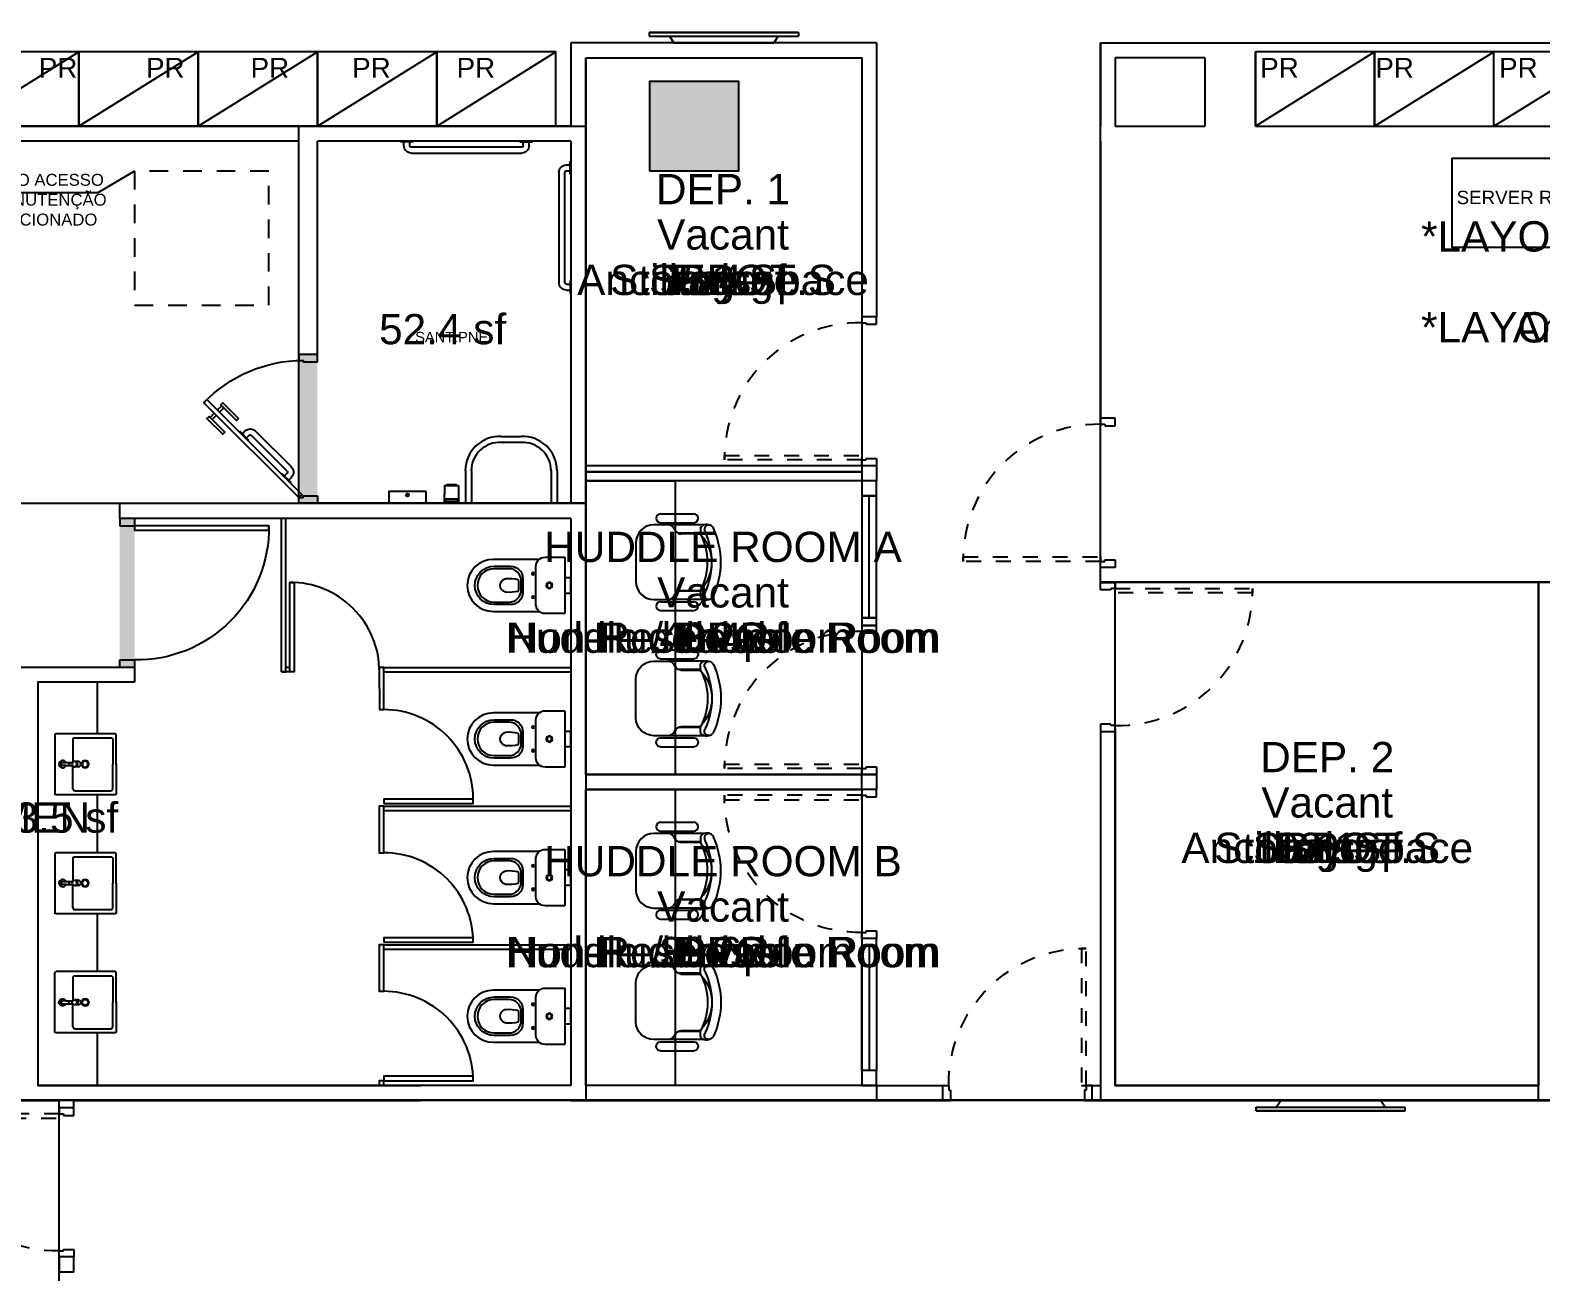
# Model space of a CAD drawing. Header units: metres. Extents: x 249.2 to 324.9, y -97.6 to -23.3.
# Drawn here: x 258.6 to 268.73, y -85.11 to -76.79 of the extents above; entities that cross this region are included whole.
import ezdxf
from ezdxf.enums import TextEntityAlignment as Align

# ---------------------------------------------------------------- set-up
doc = ezdxf.new("R2010")
doc.units = ezdxf.units.M
doc.linetypes.add('ACC BH AltaVila -2PAV$0$HIDDEN2', pattern=[0.1875, 0.125, -0.0625])
for name, color, linetype in [('ACC BH AltaVila -2PAV$0$CONS1', 7, 'Continuous'), ('ACC BH AltaVila -2PAV$0$DGS', 7, 'Continuous'), ('ACC BH AltaVila -2PAV$0$DPT', 7, 'Continuous'), ('ACC BH AltaVila -2PAV$0$INFO', 7, 'Continuous'), ('ACC BH AltaVila -2PAV$0$MBN', 7, 'Continuous'), ('ACC BH AltaVila -2PAV$0$PLR', 7, 'Continuous'), ('ACC BH AltaVila -2PAV$0$POR', 7, 'Continuous'), ('ACC BH AltaVila -2PAV$0$PRJ', 7, 'ACC BH AltaVila -2PAV$0$HIDDEN2'), ('ACC BH AltaVila -2PAV$0$SAN', 7, 'Continuous'), ('ACC BH AltaVila -2PAV$0$SAN-ACESSORIOS', 7, 'Continuous'), ('ACC BH AltaVila -2PAV$0$SEPMAR', 7, 'Continuous'), ('ACC BH AltaVila -2PAV$0$TXT', 7, 'Continuous'), ('ACC BH AltaVila -2PAV$0$TXT_AMBIENTES', 7, 'ACC BH AltaVila -2PAV$0$HIDDEN2'), ('EC1 Area Names', 220, 'Continuous'), ('EC1 Area Polygons', 30, 'Continuous'), ('EC1 Area Square Footages', 7, 'Continuous'), ('EC1 Space Function Descs', 7, 'Continuous'), ('EC1 Space Names', 7, 'Continuous'), ('EC1 Space Numbers', 140, 'Continuous'), ('EC1 Space Polygons', 6, 'Continuous'), ('EC1 Space Square Footages', 7, 'Continuous'), ('EC1 Space Status Descs', 7, 'Continuous'), ('EC1 Space Type Descs', 7, 'Continuous'), ('EC1 Tenant Names', 7, 'Continuous'), ('EC1 UDA Design Capacity', 7, 'Continuous'), ('EC1 UDA Is Secured', 7, 'Continuous'), ('EC1 Zone Polygons', 4, 'Continuous'), ('TX2', 7, 'Continuous')]:
    doc.layers.add(name, color=color, linetype=linetype)
doc.styles.add('ACC BH AltaVila -2PAV$0$ARIAL', font='arial.ttf')
doc.styles.add('ACC BH AltaVila -2PAV$0$STYLE1', font='arial.ttf')
doc.styles.add('EC1 LABELS', font='arial.ttf', dxfattribs={"height": 0.2})
doc.styles.add('STYLE1', font='arial.ttf')

# ---------------------------------------------------------------- blocks, each defined once
blk = doc.blocks.new('ACC BH AltaVila -2PAV$0$CAD')
for p, q in [((16.5, 32.5), (38.8, 32.5)), ((21.8, 25), (12, 25)), ((16.5, 26.5), (38.8, 26.5)), ((45.7, 25), (21.8, 25)), ((26.8, 20.8), (25.2, 23.2)), ((43.2, 22.7), (43.2, 19)), ((0, 13), (0, -13)), ((43.2, 19.5), (28.2, 19.5)), ((43.2, 19), (30.1, 19)), ((43.2, -19.5), (28.2, -19.5)), ((30.1, -19), (43.2, -19)), ((43.2, -19), (43.2, -22.7)), ((12, -25), (21.8, -25)), ((16.5, -26.5), (38.8, -26.5)), ((45.7, -25), (21.8, -25)), ((25.2, -23.2), (26.8, -20.8)), ((16.5, -32.5), (38.8, -32.5))]:
    blk.add_line(p, q)
for centre, radius, start, end in [((16.5, 29.5), 3, 90, 270), ((38.8, 29.5), 3, 270, 90), ((12, 13), 12, 90, 180), ((21.8, 21), 4, 33.6901, 90), ((30.1, 23), 4, 213.6901, 270), ((47.2, 20.8), 4.47, 121.9392, 155.6213), ((44.2, 22.4), 0.999, 152.2765, 180), ((47.4, 19.7), 5.58, 33.8625, 116.9558), ((47.4, 19.7), 5.58, 107.4075, 116.9558), ((48.7, 22.1), 2.82, 68.9328, 219.9139), ((1.9, 0), 49, 335.57, 24.43), ((1.9, 0), 55, 335.57, 24.43), ((44.2, 19.2), 0.999, 180, 208.086), ((47.2, 20.8), 4.47, 204.3787, 219.8839), ((8.1, 0), 39.9, 331.5569, 28.4431), ((24.9, 0), 26.1, 316.4961, 43.5039), ((12, -13), 12, 180, 270), ((30.1, -23), 4, 90, 146.3099), ((47.2, -20.8), 4.47, 140.1161, 155.6213), ((44.2, -19.2), 0.999, 151.914, 180), ((16.5, -29.5), 3, 90, 270), ((21.8, -21), 4, 270, 326.3099), ((38.8, -29.5), 3, 270, 90), ((44.2, -22.4), 0.999, 180, 207.7235), ((47.2, -20.8), 4.47, 204.3787, 238.0608), ((47.4, -19.7), 5.58, 243.0442, 326.1375), ((48.7, -22.1), 2.82, 140.0861, 291.0672)]:
    blk.add_arc(centre, radius, start, end)
blk = doc.blocks.new('ACC BH AltaVila -2PAV$0$PT 90 BT 10')
at = {"color": 2}
blk.add_lwpolyline([(96.4, -6944.2), (99.4, -6944.2), (99.4, -6945.2), (106.4, -6945.2), (106.4, -6940.2), (96.4, -6940.2), (96.4, -6944.2)], dxfattribs=at)
for points in [[(4.4, -7033.2), (96.4, -7033.2), (96.4, -7036.2), (4.4, -7036.2)], [(96.4, -7036.2), (99.4, -7036.2), (99.4, -7035.2), (106.4, -7035.2), (106.4, -7040.2), (96.4, -7040.2)]]:
    blk.add_lwpolyline(points, close=True, dxfattribs=at)
at = {"color": 1}
blk.add_arc((94.9, -7034.7), 90.5, 89.0283, 180.9717, dxfattribs=at)
blk = doc.blocks.new('ACC BH AltaVila -2PAV$0$X_PORTA80')
at = {"layer": 'ACC BH AltaVila -2PAV$0$POR', "color": 2}
for p, q in [((-95, 15), (-100, 15)), ((-100, 15), (-100, 5)), ((-95, 5), (-95, 15)), ((-5, 15), (-5, 15)), ((0, 15), (-5, 15)), ((-5, 15), (-5, 15)), ((-5, 15), (-5, 15)), ((-5, 5), (-5, 15)), ((0, 15), (0, 5)), ((-100, 5), (-95, 5)), ((0, 5), (-5, 5))]:
    blk.add_line(p, q, dxfattribs=at)
blk.add_lwpolyline([(-5, 15), (-8, 15), (-8, 105), (-5, 105)], close=True, dxfattribs=at)
at = {"layer": 'ACC BH AltaVila -2PAV$0$POR'}
blk.add_arc((-6.5, 16.5), 88.5, 89.029, 180.971, dxfattribs=at)
blk = doc.blocks.new('ACC BH AltaVila -2PAV$0$1197CLNK_p')
for points in [[(0.01, -0.023, 4.626468), (-0.01, -0.023)], [(0.01, -0.003, 1.284477), (-0.01, -0.003)], [(0.01, 0, 1), (-0.01, 0)]]:
    blk.add_lwpolyline(points, format="xyb")
at = {"ltscale": 0.07315}
for points in [[(-0.017, -0.087), (-0.017, -0.081)], [(0.017, -0.087), (0.017, -0.081)]]:
    blk.add_lwpolyline(points, dxfattribs=at)
at = {"ltscale": 0.24791}
for points in [[(-0.017, -0.107), (-0.017, -0.087)], [(0.017, -0.107), (0.017, -0.087)]]:
    blk.add_lwpolyline(points, dxfattribs=at)
for points in [[(-0.01, -0.023), (-0.01, 0)], [(-0.01, -0.023), (-0.01, -0.068)], [(0.01, 0), (0.01, -0.023)], [(0.01, -0.023), (0.01, -0.068)]]:
    blk.add_lwpolyline(points)
for centre, major_axis, ratio, start_param, end_param in [((0, -0.081), (0.017, 0), 0.927346, 0.000029, 3.141622), ((0, -0.081), (0.017, 0), 0.927346, 3.141622, 5.212388), ((0, -0.087), (0.017, 0), 0.927346, 3.141622, 4.477891), ((0, -0.087), (0.017, 0), 0.927346, 3.141592, 5.212388), ((0, -0.087), (0.017, 0), 0.927346, 3.12735, 6.283284), ((0, -0.087), (0.017, 0), 0.927346, 3.12734, 3.141691), ((0, -0.087), (0.017, 0), 0.927346, 3.141691, 4.477838), ((0, -0.047), (-0.0103, 0), 0.374607, 3.141593, 6.283185), ((0, -0.081), (0.017, 0), 0.927346, 5.212388, 6.283215), ((0, -0.087), (0.017, 0), 0.927346, 5.212388, 6.283215), ((0, -0.087), (0.017, 0), 0.927346, 0.000098, 0.014206), ((0, -0.107), (0.017, 0), 0.927346, 3.141691, 6.283284)]:
    blk.add_ellipse(centre, major_axis=major_axis, ratio=ratio, start_param=start_param, end_param=end_param)
blk = doc.blocks.new('ACC BH AltaVila -2PAV$0$A$C7CD049DB')
for p, q in [((-16.6, 12.1), (-1.2, 12.1)), ((16.5, 12.1), (1.2, 12.1))]:
    blk.add_line(p, q)
for points in [[(0, 41.2), (-19.7, 41.2, 0.414214), (-20.6, 40.3), (-20.6, 0.8, 0.413826), (-19.7, 0)], [(-0.5, 41.2), (19.6, 41.2, -0.414214), (20.4, 40.3), (20.4, 20.5), (20.4, 0.8, -0.413826), (19.6, 0)], [(-16.6, 12.1), (-16.6, 12.1, -0.414214), (-17.8, 13.3), (-17.8, 37.6, -0.414214), (-16.6, 38.8), (0, 38.8)], [(16.5, 12.1), (16.5, 12.1, 0.414214), (17.7, 13.3), (17.7, 37.6, 0.414214), (16.5, 38.8), (0, 38.8)]]:
    blk.add_lwpolyline(points, format="xyb")
blk.add_lwpolyline([(19.6, 0), (-19.7, 0)])
for radius in [2.47, 1.97]:
    blk.add_circle((0, 20.3), radius)
at = {"extrusion": (0, 0, -1), "xscale": 100, "yscale": 100, "zscale": -100, "rotation": 180}
blk.add_blockref('ACC BH AltaVila -2PAV$0$1197CLNK_p', (0, 5.1), dxfattribs=at)
blk = doc.blocks.new('ACC BH AltaVila -2PAV$0$CP133_p')
for points in [[(-0.127, -0.194, -0.414213), (-0.189, -0.132), (-0.189, -0.003, -0.414232), (-0.186, 0), (0.186, 0, -0.414195), (0.189, -0.003), (0.189, -0.132, -0.414213), (0.127, -0.194), (-0.127, -0.194)], [(-0.175, -0.171), (-0.175, -0.479, 1), (0.175, -0.479), (0.175, -0.171)]]:
    blk.add_lwpolyline(points, format="xyb")
at = {"ltscale": 0.202982}
blk.add_lwpolyline([(0.051, 0), (0.051, 0.041), (-0.051, 0.041), (-0.051, 0)], dxfattribs=at)
for points in [[(0, -0.083, 1), (0, -0.124, 1)], [(0, -0.088, 1), (0, -0.119, 1)], [(0.048, -0.281, -0.414214), (0.129, -0.363), (0.129, -0.474, -1), (-0.129, -0.474), (-0.129, -0.363, -0.414214), (-0.048, -0.281)], [(-0.079, -0.206, 1), (-0.079, -0.221, 1)], [(0.079, -0.206, 1), (0.079, -0.221, 1)], [(-0.04, -0.313, -0.080388), (0.04, -0.313, -0.078063), (0.046, -0.394, -0.074711), (0.044, -0.403, -0.675472), (-0.044, -0.403, -0.074711), (-0.046, -0.394, -0.078063)]]:
    blk.add_lwpolyline(points, format="xyb", close=True)
at = {"ltscale": 0.30027}
blk.add_lwpolyline([(0.03, -0.292), (-0.03, -0.292, 0.414214), (-0.112, -0.374), (-0.112, -0.474, 1), (0.112, -0.474), (0.112, -0.374, 0.414214)], format="xyb", close=True, dxfattribs=at)
blk = doc.blocks.new('ACC BH AltaVila -2PAV$0$BARRA1')
for p, q in [((-2, -3), (-2, -0.5)), ((-2, -3), (-2, -0.5)), ((2, -3), (2, -0.5)), ((2, -3), (2, -0.5)), ((3, -4), (77, -4)), ((77, -8), (3, -8)), ((78, -3), (78, -0.5)), ((78, -3), (78, -0.5)), ((82, -3), (82, -0.5)), ((82, -3), (82, -0.5))]:
    blk.add_line(p, q)
for points in [[(4, 0), (4, -0.5), (-4, -0.5), (-4, 0)], [(76, 0), (76, -0.5), (84, -0.5), (84, 0)]]:
    blk.add_lwpolyline(points, close=True)
for centre, radius, start, end in [((3, -3), 5, 180, 270), ((3, -3), 1, 180, 270), ((77, -3), 1, 270, 0), ((77, -3), 5, 270, 0)]:
    blk.add_arc(centre, radius, start, end)
blk = doc.blocks.new('ACC BH AltaVila -2PAV$0$PORTA')
at = {"color": 1}
for p, q in [((-22.8, -20.3), (-24.5, -18.5)), ((-22.8, -20.3), (-24.5, -18.5)), ((-19.9, -17.4), (-21.7, -15.7)), ((-19.9, -17.4), (-21.7, -15.7)), ((-22.8, -21.7), (-46.8, -45.7)), ((-44, -48.5), (-19.9, -24.5)), ((-51.1, -48.5), (-52.8, -46.8)), ((-51.1, -48.5), (-52.8, -46.8)), ((-48.2, -45.7), (-50, -44)), ((-48.2, -45.7), (-50, -44)), ((-71.6, -60.6), (-74.4, -57.7)), ((-70.2, -59.2), (-73, -56.3)), ((-69.4, -62.7), (-66.6, -65.5)), ((-68, -61.3), (-65.2, -64.1))]:
    blk.add_line(p, q, dxfattribs=at)
for points in [[(-2.5, -5), (-2.5, 0), (-15, 0), (-15, -4), (-12, -4), (-12, -5)], [(-15, -4), (-12.9, -6.1), (-76.5, -69.8), (-78.6, -67.6)], [(-2.5, -95), (-2.5, -100), (-15, -100), (-15, -96), (-12, -96), (-12, -95)]]:
    blk.add_lwpolyline(points, close=True)
for points in [[(-26.3, -19.6), (-26, -19.9), (-20.3, -14.3), (-20.7, -13.9)], [(-65.9, -46.4), (-64.5, -47.8), (-75.1, -58.4), (-76.5, -57)], [(-48.9, -42.2), (-48.6, -42.5), (-54.2, -48.2), (-54.6, -47.8)], [(-55.3, -57), (-56.7, -55.6), (-67.3, -66.2), (-65.9, -67.6)]]:
    blk.add_lwpolyline(points, close=True, dxfattribs=at)
for centre, radius, start, end in [((-23.5, -21), 5, 315, 45), ((-23.5, -21), 1, 315, 45), ((-47.5, -45), 5, 225, 315), ((-47.5, -45), 1, 225, 315)]:
    blk.add_arc(centre, radius, start, end, dxfattribs=at)
blk.add_arc((-11.7, -2.8), 93.2, 224.0776, 269.8153)
blk = doc.blocks.new('ACC BH AltaVila -2PAV$0$Ssplak-p')
at = {"color": 1}
blk.add_line((-0.015, -0.122), (0.015, -0.122), dxfattribs=at)
blk.add_lwpolyline([(-0.041, -0.12), (0.041, -0.12, 0.414214), (0.046, -0.115), (0.047, -0.005, 0.414214), (0.043, 0), (-0.043, 0, 0.414214), (-0.047, -0.005), (-0.046, -0.115, 0.414214)], format="xyb", close=True)
for points in [[(-0.037, -0.03), (0.037, -0.03, 0.414214), (0.04, -0.027), (0.04, -0.013, 0.414214), (0.037, -0.01), (-0.037, -0.01, 0.414214), (-0.04, -0.013), (-0.04, -0.027, 0.414214)], [(-0.037, -0.029), (0.037, -0.029, 0.414214), (0.039, -0.027), (0.039, -0.013, 0.414214), (0.037, -0.011), (-0.037, -0.011, 0.414214), (-0.039, -0.013), (-0.039, -0.027, 0.414214)]]:
    blk.add_lwpolyline(points, format="xyb", close=True, dxfattribs=at)
for points in [[(-0.03, -0.12), (-0.03, -0.125, 0.012962), (-0.015, -0.126), (-0.015, -0.12)], [(0.015, -0.12), (0.015, -0.126, 0.012962), (0.03, -0.125), (0.03, -0.12)]]:
    blk.add_lwpolyline(points, format="xyb")
blk.add_arc((0, 0.164), 0.29, 267.0374, 272.9626, dxfattribs=at)
blk = doc.blocks.new('ACC BH AltaVila -2PAV$0$Tolak230_p')
blk.add_lwpolyline([(-0.125, -0.08), (0.125, -0.08), (0.125, 0), (-0.125, 0)], close=True)
at = {"color": 1}
for radius in [0.01, 0.008]:
    blk.add_circle((0, -0.056), radius, dxfattribs=at)
blk = doc.blocks.new('ACC BH AltaVila -2PAV$0$BARRA 2')
for p, q in [((-2, -22), (-2, -0.5)), ((2, -22), (2, -0.5)), ((55.4, -22), (55.4, -0.5)), ((59.4, -22), (59.4, -0.5)), ((35.4, -41), (22, -41)), ((35.4, -45), (22, -45))]:
    blk.add_line(p, q)
for points in [[(4, 0), (4, -0.5), (-4, -0.5), (-4, 0)], [(61.4, 0), (61.4, -0.5), (53.4, -0.5), (53.4, 0)]]:
    blk.add_lwpolyline(points, close=True)
for centre, radius, start, end in [((21.2, -21.8), 23.2, 180.3652, 272.0492), ((21.2, -21.8), 19.2, 180.443, 272.4664), ((36.3, -21.8), 19.2, 267.5336, 359.557), ((36.3, -21.8), 23.2, 267.9508, 359.6348)]:
    blk.add_arc(centre, radius, start, end)
blk = doc.blocks.new('ACC BH AltaVila -2PAV$0$tv')
for p, q in [((4.4, 50), (4.4, -50)), ((4.4, 50), (4.4, -50)), ((6.9, 50), (4.4, 50)), ((6.9, 50), (6.9, -50)), ((6.9, -50), (6.9, 50)), ((4.4, 36.5), (0, 33.5)), ((0, 33.5), (0, -33.5)), ((4.4, -36.5), (0, -33.5)), ((6.9, -50), (4.4, -50))]:
    blk.add_line(p, q)
blk = doc.blocks.new('ACC BH AltaVila -2PAV$0$dajkdajkf')
at = {"layer": 'ACC BH AltaVila -2PAV$0$PLR'}
h = blk.add_hatch(color=256, dxfattribs=at)
h.dxf.hatch_style = 1
h.paths.add_polyline_path([(79892.9, -86655.6), (79952.9, -86655.6), (79952.9, -86595.6), (79892.9, -86595.6)])
blk.add_lwpolyline([(79892.9, -86655.6), (79952.9, -86655.6), (79952.9, -86595.6), (79892.9, -86595.6)], close=True, dxfattribs=at)

msp = doc.modelspace()

# ---------------------------------------------------------------- linework, layer by layer
at = {"layer": 'ACC BH AltaVila -2PAV$0$CONS1'}
for p, q in [((262.326, -76.97), (264.176, -76.97)), ((264.176, -76.97), (264.176, -78.748))]:
    msp.add_line(p, q, dxfattribs=at)
msp.add_lwpolyline([(265.776, -81.46), (265.776, -83.965), (268.914, -83.965)], dxfattribs=at)
at = {"layer": 'ACC BH AltaVila -2PAV$0$DGS'}
for p, q in [((264.276, -76.87), (262.226, -76.87)), ((262.226, -76.87), (262.226, -77.43)), ((264.276, -76.87), (264.276, -78.708)), ((265.776, -76.87), (265.776, -77.43)), ((262.326, -76.97), (262.326, -77.43)), ((266.476, -76.97), (265.876, -76.97)), ((265.876, -76.97), (265.876, -77.43)), ((266.476, -76.97), (266.476, -77.43)), ((260.301, -77.43), (258.026, -77.43)), ((262.226, -77.43), (259.354, -77.43)), ((259.354, -77.43), (260.301, -77.43)), ((262.326, -77.53), (262.326, -77.43)), ((262.326, -77.43), (262.326, -79.708)), ((260.401, -77.53), (257.231, -77.53)), ((260.401, -79), (260.401, -77.53)), ((260.526, -79.01), (260.526, -77.53)), ((262.226, -77.53), (260.526, -77.53)), ((262.226, -77.53), (262.226, -79.96)), ((264.176, -79.708), (262.326, -79.708)), ((264.176, -79.638), (264.176, -79.708)), ((264.276, -79.708), (264.276, -79.808)), ((264.276, -79.808), (262.326, -79.808)), ((262.326, -79.808), (262.326, -81.778)), ((262.226, -79.96), (259.201, -79.96)), ((259.201, -80.06), (259.201, -79.96)), ((262.226, -80.06), (259.201, -80.06)), ((262.226, -80.06), (262.226, -83.865)), ((268.714, -83.865), (268.714, -80.49)), ((259.301, -81.06), (257.901, -81.06)), ((259.301, -81.06), (259.301, -81.16)), ((260.285, -81.09), (260.315, -81.09)), ((258.651, -81.16), (258.651, -83.25)), ((259.301, -81.16), (258.651, -81.16)), ((262.326, -81.778), (264.176, -81.778)), ((262.326, -81.778), (264.276, -81.778)), ((262.326, -81.878), (262.326, -83.865)), ((264.176, -82.928), (264.276, -82.928)), ((258.651, -83.865), (261.218, -83.865)), ((262.226, -83.865), (258.651, -83.865)), ((264.276, -83.865), (262.326, -83.865)), ((264.276, -83.865), (264.276, -83.965)), ((258.794, -83.965), (255.054, -83.965)), ((257.818, -83.965), (258.794, -83.965)), ((258.794, -84.085), (258.794, -83.965)), ((258.894, -83.965), (261.218, -83.965)), ((262.226, -83.965), (258.894, -83.965)), ((258.894, -84.065), (258.894, -83.965)), ((262.226, -83.965), (264.276, -83.965))]:
    msp.add_line(p, q, dxfattribs=at)
for points in [[(265.776, -77.58), (265.776, -77.43), (265.776, -77.43)], [(265.876, -77.43), (266.476, -77.43)], [(265.776, -77.53), (265.776, -79.44)], [(268.714, -80.49), (265.876, -80.49), (265.876, -80.49)], [(258.651, -81.16), (258.651, -81.16), (258.651, -83.865)], [(265.876, -81.47), (265.876, -83.865), (268.714, -83.865)], [(264.176, -81.878), (262.326, -81.878)], [(264.276, -83.865), (264.76, -83.865)], [(265.68, -83.865), (265.776, -83.865)], [(264.276, -83.965), (264.77, -83.965)], [(265.67, -83.965), (265.776, -83.965)]]:
    msp.add_lwpolyline(points, dxfattribs=at)
at = {"layer": 'ACC BH AltaVila -2PAV$0$DPT'}
for p, q in [((264.226, -80.728), (264.226, -79.908)), ((264.226, -82.928), (264.226, -83.765))]:
    msp.add_line(p, q, dxfattribs=at)
for points in [[(264.276, -79.808), (264.176, -79.808), (264.176, -79.908), (264.276, -79.908)], [(264.176, -80.728), (264.276, -80.728), (264.276, -79.908), (264.176, -79.908)], [(264.276, -80.728), (264.176, -80.728), (264.176, -80.778), (264.276, -80.778)], [(264.176, -81.778), (264.276, -81.778), (264.276, -81.878), (264.176, -81.878)], [(264.276, -82.878), (264.176, -82.878), (264.176, -82.928), (264.276, -82.928)], [(264.176, -82.928), (264.276, -82.928), (264.276, -83.765), (264.176, -83.765)], [(264.276, -83.765), (264.176, -83.765), (264.176, -83.865), (264.276, -83.865)], [(258.894, -85.015), (258.794, -85.015), (258.794, -85.115), (258.894, -85.115)]]:
    msp.add_lwpolyline(points, close=True, dxfattribs=at)
at = {"layer": 'ACC BH AltaVila -2PAV$0$MBN'}
for p, q in [((258.126, -77.43), (258.926, -76.93)), ((258.926, -77.43), (259.726, -76.93)), ((259.726, -77.43), (260.526, -76.93)), ((260.526, -77.43), (261.326, -76.93)), ((261.326, -77.43), (261.326, -76.93)), ((261.326, -77.43), (262.126, -76.93)), ((266.815, -77.43), (266.815, -76.93)), ((266.815, -77.43), (267.615, -76.93)), ((267.615, -77.43), (268.415, -76.93)), ((268.415, -77.43), (268.415, -76.93)), ((268.415, -77.43), (269.215, -76.93))]:
    msp.add_line(p, q, dxfattribs=at)
for points in [[(258.126, -77.43), (258.926, -77.43), (258.926, -76.93), (258.126, -76.93)], [(258.926, -77.43), (259.726, -77.43), (259.726, -76.93), (258.926, -76.93)], [(259.726, -77.43), (260.526, -77.43), (260.526, -76.93), (259.726, -76.93)], [(260.526, -77.43), (261.326, -77.43), (261.326, -76.93), (260.526, -76.93)], [(261.326, -77.43), (262.126, -77.43), (262.126, -76.93), (261.326, -76.93)], [(266.815, -77.43), (267.615, -77.43), (267.615, -76.93), (266.815, -76.93)], [(267.615, -77.43), (269.215, -77.43), (269.215, -76.93), (267.615, -76.93)], [(269.135, -78.243), (268.135, -78.243), (268.135, -77.643), (269.135, -77.643)], [(262.326, -81.778), (262.326, -79.808), (262.926, -79.808), (262.926, -81.778)], [(262.326, -83.865), (262.326, -81.878), (262.926, -81.878), (262.926, -83.865)]]:
    msp.add_lwpolyline(points, close=True, dxfattribs=at)
at = {"layer": 'ACC BH AltaVila -2PAV$0$PRJ'}
msp.add_lwpolyline([(259.301, -78.63), (260.201, -78.63), (260.201, -77.73), (259.301, -77.73)], close=True, dxfattribs=at)
at = {"layer": 'ACC BH AltaVila -2PAV$0$SAN'}
for p, q in [((260.285, -81.09), (260.285, -80.06)), ((260.315, -81.09), (260.315, -80.06)), ((260.315, -81.09), (260.285, -81.09)), ((260.341, -81.06), (260.315, -81.06)), ((260.341, -81.09), (260.315, -81.09)), ((260.971, -81.06), (262.226, -81.06)), ((260.971, -81.09), (262.226, -81.09)), ((260.971, -81.99), (262.226, -81.99)), ((260.971, -81.99), (262.226, -81.99)), ((260.971, -82.02), (262.226, -82.02)), ((260.971, -82.02), (262.226, -82.02)), ((260.971, -82.92), (262.226, -82.92)), ((260.971, -82.95), (262.226, -82.95))]:
    msp.add_line(p, q, dxfattribs=at)
for points in [[(260.341, -81.09), (260.341, -80.49), (260.371, -80.49), (260.371, -81.09)], [(260.971, -81.343), (260.971, -81.06), (260.941, -81.06), (260.942, -81.343)], [(260.971, -82.303), (260.971, -81.99), (260.941, -81.99), (260.941, -82.303)], [(260.971, -81.973), (261.571, -81.973), (261.571, -81.943), (260.971, -81.943)], [(260.971, -83.233), (260.971, -82.92), (260.941, -82.92), (260.941, -83.233)], [(260.971, -82.903), (261.571, -82.903), (261.571, -82.873), (260.971, -82.873)], [(260.971, -83.833), (260.941, -83.833), (260.941, -83.865), (260.971, -83.865)], [(260.971, -83.833), (261.571, -83.833), (261.571, -83.803), (260.971, -83.803)]]:
    msp.add_lwpolyline(points, close=True, dxfattribs=at)
for points in [[(259.051, -81.505), (259.051, -81.16), (258.651, -81.16), (258.651, -83.865), (259.051, -83.865), (259.051, -83.511)], [(259.051, -82.303), (259.051, -81.915)], [(259.051, -83.101), (259.051, -82.713)]]:
    msp.add_lwpolyline(points, dxfattribs=at)
for centre in [(260.342, -81.089), (260.971, -81.943), (260.971, -82.903), (260.971, -83.833)]:
    msp.add_arc(centre, 0.6, 359.9631, 90.0369, dxfattribs=at)
at = {"layer": 'ACC BH AltaVila -2PAV$0$SEPMAR'}
for points in [[(260.401, -78.96), (260.526, -78.96), (260.401, -79.96), (260.526, -79.96)], [(259.201, -80.06), (259.301, -80.06), (259.201, -81.06), (259.301, -81.06)]]:
    msp.add_solid(points, dxfattribs=at)
at = {"layer": 'ACC BH AltaVila -2PAV$0$TXT'}
for p, q in [((259.301, -77.73), (259.055, -77.876)), ((259.055, -77.876), (257.968, -77.876))]:
    msp.add_line(p, q, dxfattribs=at)
at = {"layer": 'EC1 Area Polygons'}
for points in [[(260.401, -77.43), (262.326, -77.43), (262.326, -79.959), (260.401, -79.959), (260.401, -77.43)], [(255.053, -79.959), (262.326, -79.959), (262.326, -83.964), (255.053, -83.964), (255.053, -79.959)], [(268.714, -80.489), (273.254, -80.489), (273.254, -80.389), (278.998, -80.389), (278.998, -83.964), (268.714, -83.964), (268.714, -80.489), (268.714, -80.489)]]:
    msp.add_lwpolyline(points, close=True, dxfattribs=at)
at = {"layer": 'EC1 Space Polygons'}
for points in [[(265.776, -76.87), (273.254, -76.87), (273.254, -80.489), (265.776, -80.489), (265.776, -76.87)], [(262.326, -76.97), (264.176, -76.97), (264.176, -79.749), (262.326, -79.749), (262.326, -76.97)], [(264.176, -81.778), (262.326, -81.778), (262.326, -79.749), (264.176, -79.749), (264.176, -81.778)], [(268.714, -80.489), (268.714, -83.864), (265.876, -83.864), (265.876, -80.489), (268.714, -80.489)], [(262.326, -81.878), (264.176, -81.878), (264.176, -83.864), (262.326, -83.864), (262.326, -81.878), (262.326, -81.878)], [(255.053, -83.964), (258.793, -83.964), (258.793, -84.975), (258.793, -88.155), (258.793, -90.276), (257.136, -88.62), (255.603, -88.62), (255.603, -86.069), (255.053, -86.069), (255.053, -83.964)]]:
    msp.add_lwpolyline(points, close=True, dxfattribs=at)
at = {"layer": 'EC1 Zone Polygons'}
msp.add_lwpolyline([(253.154, -51.345), (253.154, -77.38), (255.053, -77.38), (255.053, -83.964), (282.754, -83.964), (282.754, -87.729), (287.703, -87.729), (287.703, -87.729), (287.703, -86.589), (286.303, -86.589), (286.303, -84.09), (286.403, -84.09), (286.403, -80.6), (282.854, -80.6), (282.854, -80.5), (282.754, -80.5), (282.754, -77.514), (288.079, -77.514), (288.079, -58.81)], dxfattribs=at)
msp.add_lwpolyline([(282.754, -83.964), (264.77, -83.964), (255.053, -83.964), (255.053, -86.069), (255.603, -86.069), (255.603, -88.62), (257.136, -88.62), (258.893, -90.376), (258.893, -97.43), (287.253, -97.43), (287.253, -92.685), (287.253, -91.7), (287.703, -91.7), (287.703, -87.729), (286.403, -87.729), (282.854, -87.729), (282.754, -87.729), (282.754, -83.964)], close=True, dxfattribs=at)

# ---------------------------------------------------------------- block references
at = {"layer": 'ACC BH AltaVila -2PAV$0$INFO', "yscale": 0.01, "zscale": 0.01}
for p, xscale, rotation in [((263.251, -76.87), 0.01, 89.99999999999999), ((267.32, -83.965), -0.01, 90)]:
    msp.add_blockref('ACC BH AltaVila -2PAV$0$tv', p, dxfattribs=dict(at, xscale=xscale, rotation=rotation))
at = {"layer": 'ACC BH AltaVila -2PAV$0$MBN', "xscale": 0.01, "yscale": 0.01, "zscale": 0.01}
for p in [(262.662, -80.354), (262.662, -82.424)]:
    msp.add_blockref('ACC BH AltaVila -2PAV$0$CAD', p, dxfattribs=at)
at = {"layer": 'ACC BH AltaVila -2PAV$0$MBN', "xscale": -0.01, "yscale": 0.01, "zscale": 0.01, "rotation": 180}
for p in [(262.662, -81.268), (262.662, -83.307)]:
    msp.add_blockref('ACC BH AltaVila -2PAV$0$CAD', p, dxfattribs=at)
at = {"layer": 'ACC BH AltaVila -2PAV$0$PLR', "xscale": 0.01, "yscale": 0.01, "zscale": 0.01}
msp.add_blockref('ACC BH AltaVila -2PAV$0$dajkdajkf', (-536.176, 788.827), dxfattribs=at)
at = {"layer": 'ACC BH AltaVila -2PAV$0$POR', "xscale": -0.01, "yscale": 0.01, "zscale": 0.01, "rotation": 180}
msp.add_blockref('ACC BH AltaVila -2PAV$0$PORTA', (260.551, -79.96), dxfattribs=at)
at = {"layer": 'ACC BH AltaVila -2PAV$0$POR', "extrusion": (0, 0, -1), "xscale": 0.01, "yscale": 0.01, "zscale": -0.01, "rotation": 90}
msp.add_blockref('ACC BH AltaVila -2PAV$0$X_PORTA80', (-259.151, -80.06), dxfattribs=at)
at = {"layer": 'ACC BH AltaVila -2PAV$0$PRJ', "xscale": 0.01, "yscale": 0.01, "zscale": 0.01}
for p in [(263.212, -9.306), (264.812, -9.987), (263.212, -11.376)]:
    msp.add_blockref('ACC BH AltaVila -2PAV$0$PT 90 BT 10', p, dxfattribs=at)
at = {"layer": 'ACC BH AltaVila -2PAV$0$PRJ', "yscale": 0.01, "zscale": 0.01}
for p, xscale, rotation in [((266.84, -150.892), 0.01, 180), ((263.212, -152.28), -0.01, 180), ((195.318, -82.901), -0.01, 90), ((257.83, -154.417), -0.01, 180)]:
    msp.add_blockref('ACC BH AltaVila -2PAV$0$PT 90 BT 10', p, dxfattribs=dict(at, xscale=xscale, rotation=rotation))
at = {"layer": 'ACC BH AltaVila -2PAV$0$SAN', "rotation": 270}
for p in [(262.185, -80.51), (262.185, -81.54), (262.185, -82.47), (262.185, -83.4)]:
    msp.add_blockref('ACC BH AltaVila -2PAV$0$CP133_p', p, dxfattribs=at)
at = {"layer": 'ACC BH AltaVila -2PAV$0$SAN', "extrusion": (0, 0, -1), "yscale": 0.01, "zscale": -0.01}
for p, xscale, rotation in [((-258.766, -81.709), 0.01, 90), ((-258.766, -82.507), 0.01, 90), ((-258.766, -83.307), -0.01, 89.99999999995124)]:
    msp.add_blockref('ACC BH AltaVila -2PAV$0$A$C7CD049DB', p, dxfattribs=dict(at, xscale=xscale, rotation=rotation))
at = {"layer": 'ACC BH AltaVila -2PAV$0$SAN-ACESSORIOS', "xscale": -0.01, "yscale": 0.01, "zscale": 0.01}
msp.add_blockref('ACC BH AltaVila -2PAV$0$BARRA1', (261.926, -77.53), dxfattribs=at)
at = {"layer": 'ACC BH AltaVila -2PAV$0$SAN-ACESSORIOS', "yscale": 0.01, "zscale": 0.01}
for name, p, xscale, rotation in [('ACC BH AltaVila -2PAV$0$BARRA1', (262.226, -78.509), -0.01, 270), ('ACC BH AltaVila -2PAV$0$BARRA 2', (262.113, -79.96), 0.01, 180)]:
    msp.add_blockref(name, p, dxfattribs=dict(at, xscale=xscale, rotation=rotation))
at = {"layer": 'ACC BH AltaVila -2PAV$0$SAN-ACESSORIOS', "rotation": 180}
msp.add_blockref('ACC BH AltaVila -2PAV$0$Tolak230_p', (261.13, -79.959), dxfattribs=at)
at = {"layer": 'ACC BH AltaVila -2PAV$0$SAN-ACESSORIOS', "xscale": -1, "rotation": 180}
msp.add_blockref('ACC BH AltaVila -2PAV$0$Ssplak-p', (261.426, -79.959), dxfattribs=at)

# ---------------------------------------------------------------- texts
at = {"layer": 'ACC BH AltaVila -2PAV$0$MBN', "style": 'ACC BH AltaVila -2PAV$0$ARIAL'}
msp.add_text('SERVER RACK', height=0.09, dxfattribs=at).set_placement((268.615, -77.952), align=Align.CENTER)
at = {"layer": 'ACC BH AltaVila -2PAV$0$TXT', "insert": (257.983, -77.749), "char_height": 0.08, "width": 1.55566, "attachment_point": 1, "rotation": 360, "style": 'ACC BH AltaVila -2PAV$0$STYLE1'}
msp.add_mtext('PROJEÇÃO ACESSO \\PPARA MANUTENÇÃO \\PAR CONDICIONADO', dxfattribs=at)
at = {"layer": 'ACC BH AltaVila -2PAV$0$TXT_AMBIENTES', "style": 'ACC BH AltaVila -2PAV$0$STYLE1'}
msp.add_text('SANT.PNE', height=0.07, rotation=360, dxfattribs=at).set_placement((261.182, -78.879))
at = {"layer": 'EC1 Area Names', "style": 'EC1 LABELS'}
msp.add_text('MEN', height=0.2032, dxfattribs=at).set_placement((258.686, -82.169), align=Align.CENTER)
at = {"layer": 'EC1 Area Square Footages', "style": 'EC1 LABELS'}
for s, p in [('52.4 sf', (261.366, -78.892)), ('313.5 sf', (258.686, -82.169))]:
    msp.add_text(s, height=0.2032, dxfattribs=at).set_placement(p, align=Align.CENTER)
at = {"layer": 'EC1 Space Function Descs', "style": 'EC1 LABELS'}
for s, p in [('Ancillary Space', (263.246, -78.562)), ('Ancillary Space', (269.519, -78.88)), ('Non-Reservable Room', (263.246, -80.962)), ('Ancillary Space', (267.297, -82.372)), ('Non-Reservable Room', (263.246, -83.071))]:
    msp.add_text(s, height=0.2032, dxfattribs=at).set_placement(p, align=Align.CENTER)
at = {"layer": 'EC1 Space Names', "style": 'EC1 LABELS'}
for s, p in [('Storage T.S', (263.246, -78.562)), ('*LAYOUT ILUSTRATIVO', (269.519, -78.88)), ('Huddle Room', (263.246, -80.962)), ('Storage T.S', (267.297, -82.372)), ('Huddle Room', (263.246, -83.071))]:
    msp.add_text(s, height=0.2032, dxfattribs=at).set_placement(p, align=Align.CENTER)
at = {"layer": 'EC1 Space Numbers', "style": 'EC1 LABELS'}
for s, p in [('DEP. 1', (263.246, -77.953)), ('*LAYOUT ILUSTRATIVO', (269.519, -78.27)), ('HUDDLE ROOM A', (263.246, -80.353)), ('DEP. 2', (267.297, -81.763)), ('HUDDLE ROOM B', (263.246, -82.461))]:
    msp.add_text(s, height=0.2032, dxfattribs=at).set_placement(p, align=Align.CENTER)
at = {"layer": 'EC1 Space Square Footages', "style": 'EC1 LABELS'}
for s, p in [('55.4 sf', (263.246, -78.562)), ('40.4 sf', (263.246, -80.962)), ('103.1 sf', (267.297, -82.372)), ('39.6 sf', (263.246, -83.071))]:
    msp.add_text(s, height=0.2032, dxfattribs=at).set_placement(p, align=Align.CENTER)
at = {"layer": 'EC1 Space Status Descs', "style": 'EC1 LABELS'}
for p in [(263.246, -78.257), (263.246, -80.658), (267.297, -82.067), (263.246, -82.766)]:
    msp.add_text('Vacant', height=0.2032, dxfattribs=at).set_placement(p, align=Align.CENTER)
at = {"layer": 'EC1 Space Type Descs', "style": 'EC1 LABELS'}
for s, p in [('Storage', (263.246, -78.562)), ('Huddle / Drop-In Room', (263.246, -80.962)), ('Storage', (267.297, -82.372)), ('Huddle / Drop-In Room', (263.246, -83.071))]:
    msp.add_text(s, height=0.2032, dxfattribs=at).set_placement(p, align=Align.CENTER)
at = {"layer": 'EC1 Tenant Names', "style": 'EC1 LABELS'}
for p in [(263.246, -78.562), (263.246, -80.962), (267.297, -82.372), (263.246, -83.071)]:
    msp.add_text('BPO', height=0.2032, dxfattribs=at).set_placement(p, align=Align.CENTER)
at = {"layer": 'EC1 UDA Design Capacity', "style": 'EC1 LABELS'}
for s, p in [('1', (263.246, -78.562)), ('2', (263.246, -80.962)), ('1', (267.297, -82.372)), ('2', (263.246, -83.071))]:
    msp.add_text(s, height=0.203, dxfattribs=at).set_placement(p, align=Align.CENTER)
at = {"layer": 'EC1 UDA Is Secured', "style": 'EC1 LABELS'}
for p in [(263.246, -78.562), (263.246, -80.962), (267.297, -82.372), (263.246, -83.071)]:
    msp.add_text('False', height=0.2032, dxfattribs=at).set_placement(p, align=Align.CENTER)
at = {"layer": 'TX2', "char_height": 0.133, "width": 7.88402, "attachment_point": 1, "style": 'STYLE1'}
for insert in [(258.607, -76.971), (259.326, -76.971), (260.027, -76.971), (260.708, -76.971), (261.408, -76.971), (266.796, -76.971), (267.568, -76.971), (268.398, -76.971)]:
    msp.add_mtext(' PR', dxfattribs=dict(at, insert=insert))

doc.saveas('drawing.dxf')
